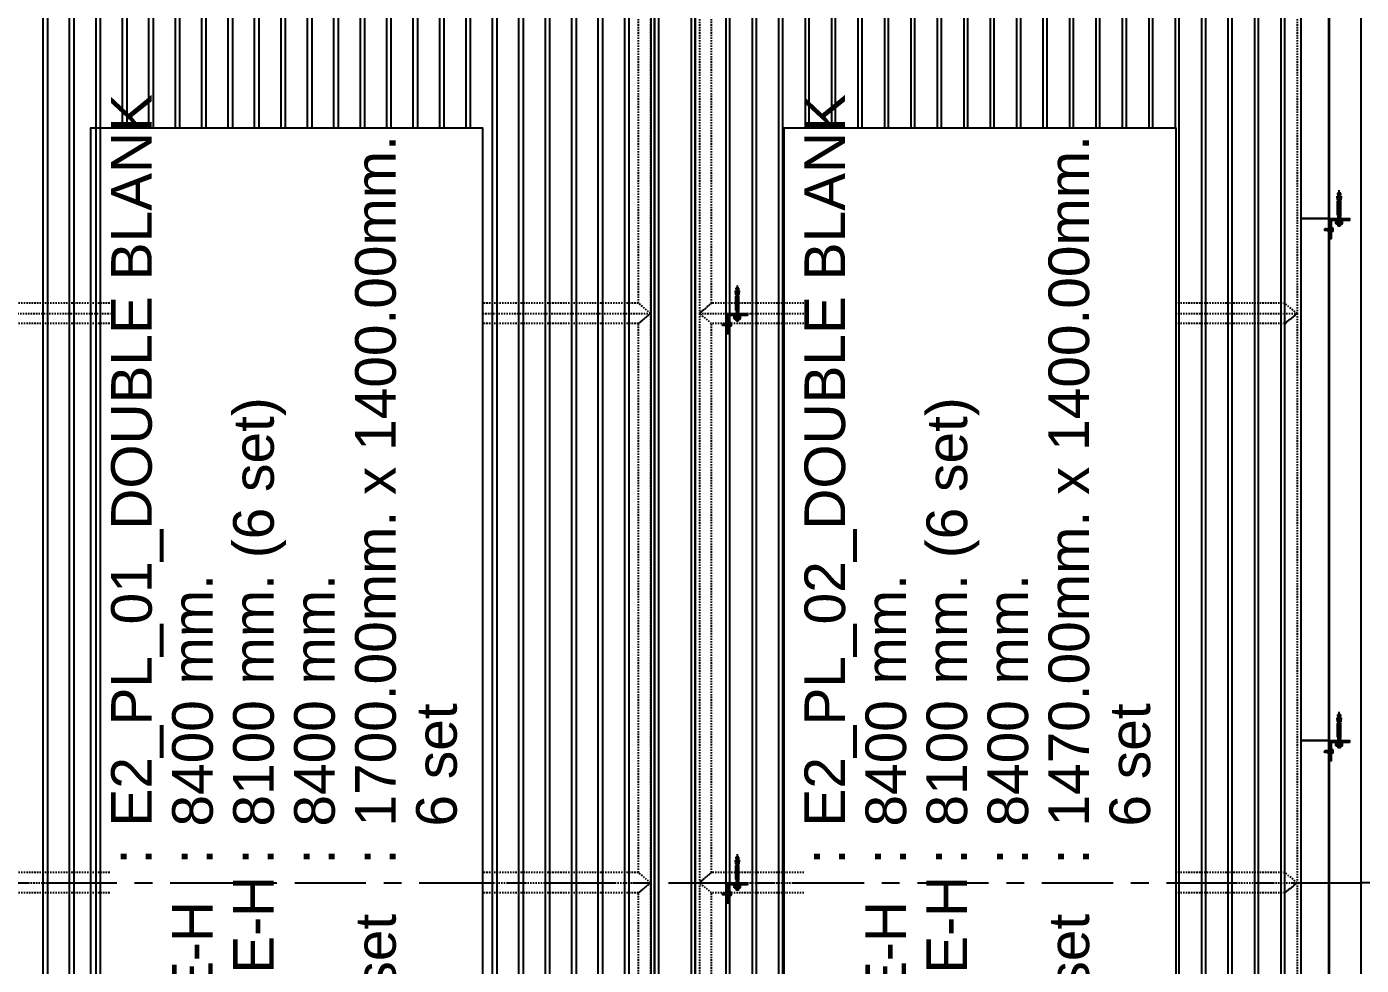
# Model space of a CAD drawing. Header units: millimetres. Extents: x -187664 to 435448, y -313239 to 299894.
# Drawn here: x 364332 to 367614, y 177050 to 179358 of the extents above; entities that cross this region are included whole.
import ezdxf
from ezdxf.enums import TextEntityAlignment as Align

# ---------------------------------------------------------------- set-up
doc = ezdxf.new("R2010")
doc.units = ezdxf.units.MM
doc.set_wipeout_variables(frame=1)
for name, pattern in [('CENTER', [2, 1.25, -0.25, 0.25, -0.25]), ('HIDDEN', [0.375, 0.25, -0.125]), ('TA_GL_000.70000', [1.925, 0.7, -0.175, 0.175, -0.175, 0.7]), ('TA_HL_001.00000', [6.5, 3.55, -2.95]), ('XKITLINE00', [0]), ('XKITLINE02', [4, 2, -2])]:
    doc.linetypes.add(name, pattern=pattern)
for name, color, linetype in [('000 - 0_SYM_DWG_GRIDLINE_MAIN_COLOR_251', 7, 'Continuous'), ('000 - ESTIMATE_ASPG_MAIN_COLOR_6', 7, 'Continuous'), ('000 - ESTIMATE_ASPG_TEXT_COLOR_1', 7, 'Continuous'), ('000 - ESTIMATE_ASPG_WIPEOUT_', 7, 'Continuous'), ('000 - EXISTING_BUILDING_MAIN_COLOR_251', 7, 'Continuous'), ('000 - EXISTING_DIM_MAIN_COLOR_251', 7, 'Continuous'), ('000 - GRID', 7, 'CENTER'), ('000 - STRUCTURE_STEEL_ACCESORIES_MAIN_COLOR_2', 7, 'Continuous'), ('000 - STRUCTURE_STEEL_ACCESORIES_WIPEOUT_', 7, 'Continuous'), ('010 - ASPG_ACCESSORIES_HATCH_', 7, 'Continuous'), ('010 - ASPG_ACCESSORIES_SUB_COLOR_2', 7, 'Continuous'), ('010 - ASPG_ACCESSORIES_SYMBOL_', 7, 'Continuous'), ('010 - ASPG_EXTR_MAIN_COLOR_2', 7, 'Continuous'), ('010 - ASPG_EXTR_WIPEOUT_', 7, 'Continuous'), ('010 - ASPG_FASTERN_HIDDEN_', 7, 'Continuous'), ('010 - ASPG_FASTERN_MAIN_COLOR_1', 7, 'Continuous'), ('010 - ASPG_FASTERN_SUB_COLOR_2', 7, 'Continuous'), ('010 - ASPG_FRAMING_MAIN_COLOR_1', 7, 'Continuous'), ('010 - ASPG_FRAMING_SUB_COLOR_1', 7, 'Continuous'), ('010 - ASPG_FRAMING_SUB_COLOR_2', 7, 'Continuous'), ('010 - ASPG_FRAMING_WIPEOUT_', 7, 'Continuous')]:
    doc.layers.add(name, color=color, linetype=linetype)
doc.layers.add('Bolt', color=7, linetype='Continuous', lineweight=0)
doc.layers.add('Part', color=7, linetype='Continuous', lineweight=0)
doc.styles.add('_Arial', font='arial.ttf')
doc.styles.add('RomanS', font='arial.ttf', dxfattribs={"width": 0.8})
doc.styles.add('TA', font='', dxfattribs={"height": 4.5})
doc.styles.get('TA').set_extended_font_data('Cordia New')

# ---------------------------------------------------------------- blocks, each defined once
blk = doc.blocks.new('*U4792')
at = {"layer": '000 - 0_SYM_DWG_GRIDLINE_MAIN_COLOR_251', "color": 7, "linetype": 'ByBlock', "ltscale": 5}
blk.add_line((20, 0), (-155.16, 0), dxfattribs=at)
at = {"color": 7, "style": 'TA', "flags": 1}
blk.add_attdef('LOCATION', (6, -6), '', height=4.5, rotation=270, dxfattribs=at)
blk = doc.blocks.new('W-1-PP19-ST-ENT1-1_20260610-094001_ELEVATION_2_DIMS')
at = {"layer": '000 - GRID', "color": 7, "linetype": 'TA_GL_000.70000', "xscale": 50, "yscale": 50, "zscale": 50, "rotation": 180}
blk.add_blockref('*U4792', (-5758, 109750), dxfattribs=at)
blk = doc.blocks.new('*A10651048')
at = {"layer": 'Part', "color": 7, "linetype": 'XKITLINE00', "lineweight": 0}
for p, q in [((200.189275, 5.462929), (200.349275, 5.622929)), ((200.349275, 5.622929), (202.109275, 5.622929)), ((202.109275, 5.622929), (202.269275, 5.462929))]:
    blk.add_line(p, q, dxfattribs=at)
blk = doc.blocks.new('*A10661049')
at = {"layer": 'Part', "color": 7, "linetype": 'XKITLINE00', "lineweight": 0}
for p, q in [((200.349275, 5.702929), (202.109275, 5.702929)), ((200.349275, 5.702929), (200.349275, 5.622929)), ((200.349275, 5.622929), (202.109275, 5.622929)), ((202.109275, 5.702929), (202.109275, 5.622929))]:
    blk.add_line(p, q, dxfattribs=at)
blk = doc.blocks.new('*A10731050')
at = {"layer": 'Part', "color": 7, "linetype": 'XKITLINE00', "lineweight": 0}
for p, q in [((220.989273, 36.662929), (220.989273, -28.217071)), ((223.389273, -28.217071), (223.389273, 36.662929))]:
    blk.add_line(p, q, dxfattribs=at)
blk = doc.blocks.new('*A11111087')
at = {"layer": 'Part', "color": 7, "linetype": 'XKITLINE00', "lineweight": 0}
blk.add_line((198.829275, -28.217071), (198.829275, 36.662929), dxfattribs=at)
blk = doc.blocks.new('*A11511121')
at = {"layer": 'Part', "color": 7, "linetype": 'XKITLINE00', "lineweight": 0}
for p, q in [((198.989275, 9.142929), (198.989275, 8.622929)), ((198.989275, 9.142929), (220.829273, 9.142929)), ((220.829273, 9.142929), (220.829273, 8.622929)), ((198.989275, 8.622929), (220.829273, 8.622929))]:
    blk.add_line(p, q, dxfattribs=at)
blk = doc.blocks.new('*A11521122')
at = {"layer": 'Part', "color": 7, "linetype": 'XKITLINE00', "lineweight": 0}
for p, q in [((218.189281, 8.622929), (218.189281, 8.574929)), ((218.189281, 8.574929), (218.989281, 8.574929)), ((218.989281, 8.574929), (218.989281, 8.622929))]:
    blk.add_line(p, q, dxfattribs=at)
blk = doc.blocks.new('*A11531123')
at = {"layer": 'Part', "color": 7, "linetype": 'XKITLINE00', "lineweight": 0}
for p, q in [((218.565281, 8.574929), (218.613281, 8.574929)), ((218.565281, 7.774929), (218.565281, 8.574929)), ((218.613281, 8.574929), (218.613281, 7.774929)), ((218.565281, 8.334929), (218.613281, 8.334929)), ((218.613281, 7.774929), (218.565281, 7.774929))]:
    blk.add_line(p, q, dxfattribs=at)
blk = doc.blocks.new('*A11541124')
at = {"layer": 'Bolt'}
for points in [[(218.405, 8.671), (218.405, 8.623), (218.293, 8.623), (218.293, 8.671)], [(218.885, 8.671), (218.885, 8.623), (218.773, 8.623), (218.773, 8.671)], [(218.405, 8.623), (218.405, 8.575), (218.293, 8.575), (218.293, 8.623)], [(218.885, 8.623), (218.885, 8.575), (218.773, 8.575), (218.773, 8.623)]]:
    blk.add_hatch(color=7, dxfattribs=at).paths.add_polyline_path(points, flags=17)
at = {"layer": 'Bolt', "color": 7, "linetype": 'XKITLINE00', "lineweight": 0}
for p, q in [((218.293, 8.623), (218.293, 8.671)), ((218.349, 8.512), (218.349, 8.855)), ((218.405, 8.623), (218.405, 8.671)), ((218.773, 8.623), (218.773, 8.671)), ((218.829, 8.512), (218.829, 8.855)), ((218.885, 8.623), (218.885, 8.671)), ((218.293, 8.575), (218.293, 8.623)), ((218.405, 8.575), (218.405, 8.623)), ((218.773, 8.575), (218.773, 8.623)), ((218.885, 8.575), (218.885, 8.623))]:
    blk.add_line(p, q, dxfattribs=at)
blk = doc.blocks.new('*A11551125')
at = {"layer": 'Part', "color": 7, "linetype": 'XKITLINE00', "lineweight": 0}
for p, q in [((218.989281, 31.542929), (218.189281, 31.542929)), ((218.189281, 27.542929), (218.189281, 31.542929)), ((218.989281, 27.542929), (218.989281, 31.542929)), ((218.189281, 9.142929), (218.189281, 26.974929)), ((218.989281, 9.142929), (218.989281, 26.974929)), ((218.189281, 5.782929), (218.189281, 8.574929)), ((218.989281, 5.782929), (218.989281, 8.574929)), ((218.189281, 5.782929), (218.989281, 5.782929))]:
    blk.add_line(p, q, dxfattribs=at)
blk = doc.blocks.new('*A11561126')
at = {"layer": 'Part', "color": 7, "linetype": 'XKITLINE00', "lineweight": 0}
for p, q in [((198.829275, 5.462929), (198.829275, 0.662929)), ((198.829275, 5.462929), (220.989273, 5.462929)), ((198.829275, 0.662929), (220.989273, 0.662929))]:
    blk.add_line(p, q, dxfattribs=at)
blk = doc.blocks.new('*A11571127')
at = {"layer": 'Part', "color": 7, "linetype": 'XKITLINE00', "lineweight": 0}
for p, q in [((217.709281, 5.702929), (219.469281, 5.702929)), ((217.709281, 5.702929), (217.709281, 5.622929)), ((217.709281, 5.622929), (219.469281, 5.622929)), ((219.469281, 5.702929), (219.469281, 5.622929))]:
    blk.add_line(p, q, dxfattribs=at)
blk = doc.blocks.new('*A11581128')
at = {"layer": 'Part', "color": 7, "linetype": 'XKITLINE00', "lineweight": 0}
for p, q in [((217.549281, 5.462929), (217.709281, 5.622929)), ((217.709281, 5.622929), (219.469281, 5.622929)), ((219.469281, 5.622929), (219.629281, 5.462929))]:
    blk.add_line(p, q, dxfattribs=at)
blk = doc.blocks.new('*A11591129')
at = {"layer": 'Part', "color": 7, "linetype": 'XKITLINE00', "lineweight": 0}
for p, q in [((218.525281, 5.742929), (218.525281, 5.782929)), ((218.565281, 5.702929), (218.565281, 5.782929)), ((218.085281, 5.702929), (218.085281, 5.742929)), ((218.085281, 5.742929), (218.525281, 5.742929))]:
    blk.add_line(p, q, dxfattribs=at)
blk = doc.blocks.new('*A11601130')
at = {"layer": 'Bolt', "color": 7, "linetype": 'XKITLINE02', "lineweight": 0}
for p, q in [((218.525281, 6.078929), (218.565281, 6.078929)), ((218.461921, 5.942929), (218.805281, 5.942929)), ((218.525281, 5.806929), (218.565281, 5.806929)), ((218.565281, 5.998929), (218.613281, 5.998929)), ((218.565281, 5.886929), (218.613281, 5.886929))]:
    blk.add_line(p, q, dxfattribs=at)
blk = doc.blocks.new('*A11611131')
at = {"layer": 'Bolt'}
for points in [[(217.813, 5.623), (217.813, 5.703), (217.925, 5.703), (217.925, 5.623)], [(219.253, 5.623), (219.253, 5.703), (219.365, 5.703), (219.365, 5.623)]]:
    blk.add_hatch(color=7, dxfattribs=at).paths.add_polyline_path(points, flags=17)
at = {"layer": 'Bolt', "color": 7, "linetype": 'XKITLINE00', "lineweight": 0}
for p, q in [((217.813, 5.703), (217.813, 5.623)), ((217.869, 5.703), (217.869, 5.623)), ((217.925, 5.703), (217.925, 5.623)), ((219.253, 5.703), (219.253, 5.623)), ((219.309, 5.703), (219.309, 5.623)), ((219.365, 5.703), (219.365, 5.623))]:
    blk.add_line(p, q, dxfattribs=at)
blk = doc.blocks.new('*A11621132')
at = {"layer": 'Part', "color": 7, "linetype": 'XKITLINE00', "lineweight": 0}
for p, q in [((200.829275, 8.574929), (200.829275, 8.622929)), ((201.629275, 8.574929), (200.829275, 8.574929)), ((201.629275, 8.622929), (201.629275, 8.574929))]:
    blk.add_line(p, q, dxfattribs=at)
blk = doc.blocks.new('*A11631133')
at = {"layer": 'Part', "color": 7, "linetype": 'XKITLINE00', "lineweight": 0}
for p, q in [((201.205275, 8.574929), (201.253275, 8.574929)), ((201.205275, 7.774929), (201.205275, 8.574929)), ((201.253275, 8.574929), (201.253275, 7.774929)), ((201.205275, 8.334929), (201.253275, 8.334929)), ((201.253275, 7.774929), (201.205275, 7.774929))]:
    blk.add_line(p, q, dxfattribs=at)
blk = doc.blocks.new('*A11641134')
at = {"layer": 'Bolt'}
for points in [[(201.045, 8.671), (201.045, 8.623), (200.933, 8.623), (200.933, 8.671)], [(201.525, 8.671), (201.525, 8.623), (201.413, 8.623), (201.413, 8.671)], [(201.045, 8.623), (201.045, 8.575), (200.933, 8.575), (200.933, 8.623)], [(201.525, 8.623), (201.525, 8.575), (201.413, 8.575), (201.413, 8.623)]]:
    blk.add_hatch(color=7, dxfattribs=at).paths.add_polyline_path(points, flags=17)
at = {"layer": 'Bolt', "color": 7, "linetype": 'XKITLINE00', "lineweight": 0}
for p, q in [((200.933, 8.623), (200.933, 8.671)), ((200.989, 8.512), (200.989, 8.855)), ((201.045, 8.623), (201.045, 8.671)), ((201.413, 8.623), (201.413, 8.671)), ((201.469, 8.512), (201.469, 8.855)), ((201.525, 8.623), (201.525, 8.671)), ((200.933, 8.575), (200.933, 8.623)), ((201.045, 8.575), (201.045, 8.623)), ((201.413, 8.575), (201.413, 8.623)), ((201.525, 8.575), (201.525, 8.623))]:
    blk.add_line(p, q, dxfattribs=at)
blk = doc.blocks.new('*A11651135')
at = {"layer": 'Part', "color": 7, "linetype": 'XKITLINE00', "lineweight": 0}
for p, q in [((201.629275, 31.542929), (200.829275, 31.542929)), ((200.829275, 27.542929), (200.829275, 31.542929)), ((201.629275, 27.542929), (201.629275, 31.542929)), ((200.829275, 9.142929), (200.829275, 26.974929)), ((201.629275, 9.142929), (201.629275, 26.974929)), ((200.829275, 5.782929), (200.829275, 8.574929)), ((201.629275, 5.782929), (201.629275, 8.574929)), ((200.829275, 5.782929), (201.629275, 5.782929))]:
    blk.add_line(p, q, dxfattribs=at)
blk = doc.blocks.new('*A11661136')
at = {"layer": 'Bolt'}
for points in [[(200.453, 5.623), (200.453, 5.703), (200.565, 5.703), (200.565, 5.623)], [(201.893, 5.623), (201.893, 5.703), (202.005, 5.703), (202.005, 5.623)]]:
    blk.add_hatch(color=7, dxfattribs=at).paths.add_polyline_path(points, flags=17)
at = {"layer": 'Bolt', "color": 7, "linetype": 'XKITLINE00', "lineweight": 0}
for p, q in [((200.453, 5.703), (200.453, 5.623)), ((200.509, 5.703), (200.509, 5.623)), ((200.565, 5.703), (200.565, 5.623)), ((201.893, 5.703), (201.893, 5.623)), ((201.949, 5.703), (201.949, 5.623)), ((202.005, 5.703), (202.005, 5.623))]:
    blk.add_line(p, q, dxfattribs=at)
blk = doc.blocks.new('*A11671137')
at = {"layer": 'Bolt', "color": 7, "linetype": 'XKITLINE02', "lineweight": 0}
for p, q in [((201.165275, 6.078929), (201.205275, 6.078929)), ((201.101915, 5.942929), (201.445275, 5.942929)), ((201.165275, 5.806929), (201.205275, 5.806929)), ((201.205275, 5.998929), (201.253275, 5.998929)), ((201.205275, 5.886929), (201.253275, 5.886929))]:
    blk.add_line(p, q, dxfattribs=at)
blk = doc.blocks.new('*A11681138')
at = {"layer": 'Part', "color": 7, "linetype": 'XKITLINE00', "lineweight": 0}
for p, q in [((201.165275, 5.742929), (201.165275, 5.782929)), ((201.205275, 5.702929), (201.205275, 5.782929)), ((200.725275, 5.702929), (200.725275, 5.742929)), ((200.725275, 5.742929), (201.165275, 5.742929))]:
    blk.add_line(p, q, dxfattribs=at)
blk = doc.blocks.new('W-1-PP19-ST-ENT1-1_20260611-185229_ELEVATION_2_ST')
at = {"layer": '000 - EXISTING_BUILDING_MAIN_COLOR_251'}
h = blk.add_hatch(dxfattribs=at)
h.set_pattern_fill('ANSI31', scale=100, angle=45)
h.set_pattern_definition([(90, (-12477.15, 83424.1), (-317.5, 0), [])])
h.paths.add_polyline_path([(-529.4, 113947.1), (-3980, 113947.1), (-3980, 105550), (-529.4, 105550)])
at = {"layer": '000 - EXISTING_BUILDING_MAIN_COLOR_251', "color": 7, "linetype": 'HIDDEN', "ltscale": 20}
blk.add_lwpolyline([(-529.4, 113947.1), (-4028, 113947.1), (-4028, 105550), (-529.4, 105550)], close=True, dxfattribs=at)
at = {"layer": '000 - EXISTING_DIM_MAIN_COLOR_251', "color": 7, "linetype": 'CENTER', "ltscale": 30}
blk.add_line((2871.7, 109750), (-10628.3, 109750), dxfattribs=at)
at = {"color": 7, "lineweight": 0, "xscale": 125, "yscale": 125, "zscale": 125}
for name in ['*A11111087', '*A10731050', '*A11651135', '*A11551125', '*A11511121', '*A11641134', '*A11541124', '*A11621132', '*A11631133', '*A11521122', '*A11531123', '*A11671137', '*A11601130', '*A11681138', '*A11591129', '*A10651048', '*A10661049', '*A11661136', '*A11581128', '*A11571127', '*A11611131', '*A11561126']:
    blk.add_blockref(name, (-28581.7, 109067.1), dxfattribs=at)
at = {"layer": '000 - EXISTING_DIM_MAIN_COLOR_251', "color": 7, "style": 'RomanS'}
for tag, p in [('A1', (-4058, 116538.2)), ('A', (0, 116524.1))]:
    blk.add_attdef(tag, text='', height=250, dxfattribs=at).set_placement(p, align=Align.MIDDLE_CENTER)
blk = doc.blocks.new('*U5306')
at = {"color": 7}
blk.add_wipeout([(50, 0), (1770, 0), (1770, 8400), (50, 8400)], dxfattribs=at).dxf.layer = '010 - ASPG_EXTR_WIPEOUT_'
at = {"layer": '010 - ASPG_EXTR_MAIN_COLOR_2', "color": 7}
for points in [[(113.3, 0), (123.6, 0), (123.6, 8400), (113.3, 8400)], [(178.3, 0), (188.6, 0), (188.6, 8400), (178.3, 8400)], [(243.3, 0), (253.6, 0), (253.6, 8400), (243.3, 8400)], [(308.3, 0), (318.6, 0), (318.6, 8400), (308.3, 8400)], [(373.3, 0), (383.6, 0), (383.6, 8400), (373.3, 8400)], [(438.3, 0), (448.6, 0), (448.6, 8400), (438.3, 8400)], [(503.3, 0), (513.6, 0), (513.6, 8400), (503.3, 8400)], [(568.3, 0), (578.6, 0), (578.6, 8400), (568.3, 8400)], [(633.3, 0), (643.6, 0), (643.6, 8400), (633.3, 8400)], [(698.3, 0), (708.6, 0), (708.6, 8400), (698.3, 8400)], [(763.3, 0), (773.6, 0), (773.6, 8400), (763.3, 8400)], [(828.3, 0), (838.6, 0), (838.6, 8400), (828.3, 8400)], [(893.3, 0), (903.6, 0), (903.6, 8400), (893.3, 8400)], [(958.3, 0), (968.6, 0), (968.6, 8400), (958.3, 8400)], [(1023.3, 0), (1033.6, 0), (1033.6, 8400), (1023.3, 8400)], [(1088.3, 0), (1098.6, 0), (1098.6, 8400), (1088.3, 8400)], [(1153.3, 0), (1163.6, 0), (1163.6, 8400), (1153.3, 8400)], [(1218.3, 0), (1228.6, 0), (1228.6, 8400), (1218.3, 8400)], [(1283.3, 0), (1293.6, 0), (1293.6, 8400), (1283.3, 8400)], [(1348.3, 0), (1358.6, 0), (1358.6, 8400), (1348.3, 8400)], [(1413.3, 0), (1423.6, 0), (1423.6, 8400), (1413.3, 8400)], [(1478.3, 0), (1488.6, 0), (1488.6, 8400), (1478.3, 8400)], [(1543.3, 0), (1553.6, 0), (1553.6, 8400), (1543.3, 8400)]]:
    blk.add_lwpolyline(points, close=True, dxfattribs=at)
at = {"layer": '010 - ASPG_FRAMING_SUB_COLOR_2', "color": 7}
blk.add_lwpolyline([(50, 0), (1770, 0), (1770, 8400), (50, 8400)], close=True, dxfattribs=at)
at = {"color": 7}
blk.add_wipeout([(-50, 0), (50, 0), (50, 8400), (-50, 8400)], dxfattribs=at).dxf.layer = '010 - ASPG_EXTR_WIPEOUT_'
at = {"layer": '010 - ASPG_EXTR_MAIN_COLOR_2', "color": 7}
blk.add_lwpolyline([(48.3, 0), (58.6, 0), (58.6, 8400), (48.3, 8400)], close=True, dxfattribs=at)
at = {"layer": '010 - ASPG_FRAMING_MAIN_COLOR_1', "color": 7}
for points in [[(-50, 0), (-40, 0), (-40, 8400), (-50, 8400)], [(40, 0), (50, 0), (50, 8400), (40, 8400)]]:
    blk.add_lwpolyline(points, close=True, dxfattribs=at)
at = {"layer": '010 - ASPG_FRAMING_SUB_COLOR_2', "color": 7}
blk.add_lwpolyline([(-50, 0), (50, 0), (50, 8400), (-50, 8400)], close=True, dxfattribs=at)
blk = doc.blocks.new('*U5307')
at = {"color": 7}
blk.add_wipeout([(50, 0), (1540, 0), (1540, 8400), (50, 8400)], dxfattribs=at).dxf.layer = '010 - ASPG_EXTR_WIPEOUT_'
at = {"layer": '010 - ASPG_EXTR_MAIN_COLOR_2', "color": 7}
for points in [[(125, 0), (135.2, 0), (135.2, 8400), (125, 8400)], [(190, 0), (200.2, 0), (200.2, 8400), (190, 8400)], [(255, 0), (265.2, 0), (265.2, 8400), (255, 8400)], [(320, 0), (330.2, 0), (330.2, 8400), (320, 8400)], [(385, 0), (395.2, 0), (395.2, 8400), (385, 8400)], [(450, 0), (460.2, 0), (460.2, 8400), (450, 8400)], [(515, 0), (525.2, 0), (525.2, 8400), (515, 8400)], [(580, 0), (590.2, 0), (590.2, 8400), (580, 8400)], [(645, 0), (655.2, 0), (655.2, 8400), (645, 8400)], [(710, 0), (720.2, 0), (720.2, 8400), (710, 8400)], [(775, 0), (785.2, 0), (785.2, 8400), (775, 8400)], [(840, 0), (850.2, 0), (850.2, 8400), (840, 8400)], [(905, 0), (915.2, 0), (915.2, 8400), (905, 8400)], [(970, 0), (980.2, 0), (980.2, 8400), (970, 8400)], [(1035, 0), (1045.2, 0), (1045.2, 8400), (1035, 8400)], [(1100, 0), (1110.2, 0), (1110.2, 8400), (1100, 8400)], [(1165, 0), (1175.2, 0), (1175.2, 8400), (1165, 8400)], [(1230, 0), (1240.2, 0), (1240.2, 8400), (1230, 8400)], [(1295, 0), (1305.2, 0), (1305.2, 8400), (1295, 8400)], [(1360, 0), (1370.2, 0), (1370.2, 8400), (1360, 8400)], [(1425, 0), (1435.2, 0), (1435.2, 8400), (1425, 8400)], [(1490, 0), (1500.2, 0), (1500.2, 8400), (1490, 8400)]]:
    blk.add_lwpolyline(points, close=True, dxfattribs=at)
at = {"layer": '010 - ASPG_FRAMING_SUB_COLOR_2', "color": 7}
blk.add_lwpolyline([(50, 0), (1540, 0), (1540, 8400), (50, 8400)], close=True, dxfattribs=at)
at = {"color": 7}
blk.add_wipeout([(-50, 0), (50, 0), (50, 8400), (-50, 8400)], dxfattribs=at).dxf.layer = '010 - ASPG_EXTR_WIPEOUT_'
at = {"layer": '010 - ASPG_FRAMING_MAIN_COLOR_1', "color": 7}
for points in [[(-50, 0), (-40, 0), (-40, 8400), (-50, 8400)], [(40, 0), (50, 0), (50, 8400), (40, 8400)]]:
    blk.add_lwpolyline(points, close=True, dxfattribs=at)
at = {"layer": '010 - ASPG_FRAMING_SUB_COLOR_2', "color": 7}
blk.add_lwpolyline([(-50, 0), (50, 0), (50, 8400), (-50, 8400)], close=True, dxfattribs=at)
blk = doc.blocks.new('*U5828')
at = {"color": 7}
blk.add_wipeout([(7700, 67.8), (7700, 146.8), (0, 146.8), (0, 67.8)], dxfattribs=at).dxf.layer = '010 - ASPG_EXTR_WIPEOUT_'
at = {"layer": '010 - ASPG_EXTR_MAIN_COLOR_2', "color": 7}
blk.add_lwpolyline([(7700, 69.8), (7700, 146.8), (0, 146.8), (0, 69.8)], close=True, dxfattribs=at)
blk = doc.blocks.new('*U5735')
at = {"layer": '010 - ASPG_ACCESSORIES_SUB_COLOR_2', "color": 7}
for p, q in [((-2.1, -1.5), (-2.1, 0)), ((2.1, -1), (2.1, 0)), ((-2.7, -1.9), (2.7, -1.4)), ((-2.7, -1.9), (-2.1, -1.5)), ((-2.7, -1.9), (-2.1, -2.3)), ((-2.7, -3.7), (2.7, -3.2)), ((-2.7, -3.7), (-2.1, -3.3)), ((-2.7, -3.7), (-2.1, -4.1)), ((-2.7, -5.5), (2.7, -5)), ((-2.7, -5.5), (2.7, -5)), ((-2.7, -5.5), (-2.1, -5.1)), ((-2.7, -5.5), (-2.1, -5.1)), ((-2.7, -5.5), (-2.1, -5.9)), ((-2.7, -5.5), (-2.1, -5.9)), ((-2.7, -7.3), (2.7, -6.8)), ((-2.7, -7.3), (-2.1, -6.9)), ((-2.7, -7.3), (-2.1, -7.7)), ((-2.7, -9.1), (-2.1, -8.7)), ((-2.7, -9.1), (-1.6, -9)), ((-2.7, -9.1), (-2.1, -9.5)), ((-2.7, -10.9), (-2.1, -10.5)), ((-2.7, -10.9), (-1.8, -10.8)), ((-2.7, -10.9), (-2.1, -11.3)), ((-2.1, -1.5), (2.1, -1)), ((-2.1, -2.3), (2.1, -1.8)), ((-2.1, -3.3), (-2.1, -2.3)), ((-2.1, -3.3), (2.1, -2.8)), ((-2.1, -4.1), (2.1, -3.6)), ((-2.1, -5.1), (-2.1, -4.1)), ((-2.1, -5.1), (2.1, -4.6)), ((-2.1, -5.1), (2.1, -4.6)), ((-2.1, -5.9), (2.1, -5.4)), ((-2.1, -5.9), (2.1, -5.4)), ((-2.1, -6.9), (-2.1, -5.9)), ((-2.1, -6.9), (-2.1, -5.9)), ((-2.1, -6.9), (2.1, -6.4)), ((-2.1, -7.7), (2.1, -7.2)), ((-2.1, -8.7), (-2.1, -7.7)), ((-2.1, -8.7), (-1.1, -8.6)), ((-2.1, -9.5), (-1.6, -9.4)), ((-2.1, -10.5), (-2.1, -9.5)), ((-2.1, -10.5), (-1.8, -10.5)), ((-2.1, -11.3), (-1.9, -11.2)), ((-2.1, -12.4), (-2.1, -11.3)), ((-2.1, -12.4), (-2.1, -15.6)), ((0, -17.2), (-2.1, -15.6)), ((0, -17.2), (2.1, -15.6)), ((0.4, -8.4), (2.1, -8.2)), ((0.7, -8.8), (2.7, -8.6)), ((0.7, -9.1), (2.1, -9)), ((0.7, -10.2), (2.1, -10)), ((0.7, -10.6), (2.7, -10.4)), ((0.7, -10.9), (2.1, -10.8)), ((2.7, -1.4), (2.1, -1)), ((2.7, -1.4), (2.1, -1.8)), ((2.1, -2.8), (2.1, -1.8)), ((2.7, -3.2), (2.1, -2.8)), ((2.7, -3.2), (2.1, -3.6)), ((2.1, -4.6), (2.1, -3.6)), ((2.7, -5), (2.1, -4.6)), ((2.7, -5), (2.1, -4.6)), ((2.7, -5), (2.1, -5.4)), ((2.7, -5), (2.1, -5.4)), ((2.1, -6.4), (2.1, -5.4)), ((2.1, -6.4), (2.1, -5.4)), ((2.7, -6.8), (2.1, -6.4)), ((2.7, -6.8), (2.1, -7.2)), ((2.1, -8.2), (2.1, -7.2)), ((2.7, -8.6), (2.1, -8.2)), ((2.7, -8.6), (2.1, -9)), ((2.1, -10), (2.1, -9)), ((2.7, -10.4), (2.1, -10)), ((2.7, -10.4), (2.1, -10.8)), ((2.1, -10.8), (2.1, -15.6))]:
    blk.add_line(p, q, dxfattribs=at)
blk.add_lwpolyline([(0, -17.2), (0.7, -11.5), (0.7, -8.7, 0.417657), (0.4, -8.4, 0.070993), (-1.5, -8.7), (-2.1, -12.4)], format="xyb", dxfattribs=at)
at = {"layer": '010 - ASPG_ACCESSORIES_SYMBOL_', "color": 7, "linetype": 'CENTER'}
blk.add_line((0, 6.1), (0, -18.2), dxfattribs=at)
at = {"layer": '010 - ASPG_FASTERN_MAIN_COLOR_1', "color": 7}
for p, q in [((-5.5, 0.5), (-5.5, 0)), ((5.5, 0), (-5.5, 0)), ((-5.2, 0.9), (-4.2, 1.2)), ((5.2, 0.9), (-5.2, 0.9)), ((-4.2, 5), (-4.2, 1.2)), ((4.2, 1.2), (-4.2, 1.2)), ((3.1, 5.5), (-3.1, 5.5)), ((-2.6, 0.9), (-2.1, 1.2)), ((-2.1, 5), (-2.1, 1.2)), ((2.1, 5), (2.1, 1.2)), ((2.4, 0.9), (2.1, 1.2)), ((4.2, 5), (4.2, 1.2)), ((5.2, 0.9), (4.2, 1.2)), ((5.5, 0.5), (5.5, 0))]:
    blk.add_line(p, q, dxfattribs=at)
for centre, radius, start, end in [((-5.2, 0.5), 0.3, 90, 180), ((-3.1, 3.9), 1.56, 48.0171, 131.9829), ((0, -0.2), 5.63, 68.2799, 111.7201), ((3.1, 3.9), 1.56, 48.0171, 131.9829), ((5.2, 0.5), 0.3, 0, 90)]:
    blk.add_arc(centre, radius, start, end, dxfattribs=at)
blk = doc.blocks.new('000_ASPG_TYP_FILES_EXPANSION_BOLT_1')
at = {"layer": '010 - ASPG_FASTERN_HIDDEN_', "color": 7, "linetype": 'CENTER'}
blk.add_line((-15.3, 0), (74.9, 0), dxfattribs=at)
at = {"layer": '010 - ASPG_FASTERN_MAIN_COLOR_1', "color": 7}
for p, q in [((-8, 7.2), (-7.4, 7.9)), ((-8, 7.2), (-8, -7.2)), ((-7.4, 7.9), (-2.2, 7.9)), ((-7.4, 3.9), (-2.2, 3.9)), ((-1.6, 7.2), (-2.2, 7.9)), ((-1.6, 7.2), (-1.6, -7.2)), ((-7.4, -7.9), (-8, -7.2)), ((-7.4, -3.9), (-2.2, -3.9)), ((-7.4, -7.9), (-2.2, -7.9)), ((-2.2, -7.9), (-1.6, -7.2))]:
    blk.add_line(p, q, dxfattribs=at)
blk.add_lwpolyline([(-1.6, -8.4), (0, -8.4), (0, 8.4), (-1.6, 8.4)], close=True, dxfattribs=at)
for centre, radius, start, end in [((-4.7, 5.9), 3.33, 143.8846, 216.1154), ((4.4, 0), 12.4, 161.4826, 198.5174), ((-4.9, 5.9), 3.33, 323.8846, 36.1154), ((-14, 0), 12.4, 341.4826, 18.5174), ((-4.7, -5.9), 3.33, 143.8846, 216.1154), ((-4.9, -5.9), 3.33, 323.8846, 36.1154)]:
    blk.add_arc(centre, radius, start, end, dxfattribs=at)
at = {"layer": '010 - ASPG_FASTERN_SUB_COLOR_2', "color": 7}
for p, q in [((-13, 2), (-12.2, 2.8)), ((-13, -2), (-13, 2)), ((-11.7, 2.8), (-12.2, -2.8)), ((-12.2, 2.8), (-11.7, 2.8)), ((-10.9, 4), (-11.7, 2.8)), ((-10.9, 4), (-11.6, -4)), ((-10.3, 2.8), (-10.9, 4)), ((-10.3, 2.8), (-10.8, -2.8)), ((-9.5, 4), (-10.3, 2.8)), ((-9.5, 4), (-10.2, -4)), ((-8.9, 2.8), (-9.5, 4)), ((-8.9, 2.8), (-9.4, -2.8)), ((-8.2, 4), (-8.9, 2.8)), ((-8.2, 4), (-8.8, -4)), ((0.7, 4), (-0.1, 2.8)), ((0.7, 4), (0, -4)), ((1.3, 2.8), (0.7, 4)), ((1.3, 2.8), (0.8, -2.8)), ((2, 4), (1.3, 2.8)), ((2, 4), (1.4, -4)), ((2.6, 2.8), (2, 4)), ((2.6, 2.8), (2.2, -2.8)), ((3.4, 4), (2.6, 2.8)), ((3.4, 4), (2.7, -4)), ((4, 2.8), (3.4, 4)), ((4, 2.8), (3.5, -2.8)), ((4.8, 4), (4, 2.8)), ((4.8, 4), (4.1, -4)), ((5.4, 2.8), (4.8, 4)), ((5.4, 2.8), (4.9, -2.8)), ((6.2, 4), (5.4, 2.8)), ((6.2, 4), (5.5, -4)), ((6.8, 2.8), (6.2, 4)), ((6.8, 2.8), (6.3, -2.8)), ((7.6, 4), (6.8, 2.8)), ((7.6, 4), (6.9, -4)), ((8.2, 2.8), (7.6, 4)), ((8.2, 2.8), (7.7, -2.8)), ((9, 4), (8.2, 2.8)), ((9, 4), (8.3, -4)), ((9.6, 2.8), (9, 4)), ((9.6, 2.8), (9.1, -2.8)), ((10.4, 4), (9.6, 2.8)), ((10.4, 4), (9.7, -4)), ((11, 2.8), (10.4, 4)), ((11, 2.8), (10.5, -2.8)), ((11.7, 4), (11, 2.8)), ((11.7, 4), (11.1, -4)), ((12.3, 2.8), (11.7, 4)), ((12.3, 2.8), (11.9, -2.8)), ((13.1, 4), (12.3, 2.8)), ((13.1, 4), (12.4, -4)), ((13.1, 4), (47.5, 4)), ((47.5, 3), (47.5, 4)), ((50.5, 3), (47.5, 3)), ((50.5, 4), (60.3, 4.6)), ((50.5, 2), (50.5, 4)), ((50.5, 2), (51.5, 2)), ((50.5, -4), (50.5, 1)), ((50.7, 1.2), (51, 1.2)), ((52, 0.2), (52, -0.7)), ((52.5, 1), (52.5, 0)), ((54.7, -0.3), (55.3, 1.3)), ((55, -1.1), (55.7, 0.8)), ((56.2, 2), (57.5, 2)), ((56.7, 1.4), (57.1, 1.4)), ((58.1, 0.5), (58.2, -0.8)), ((58.5, 1), (58.5, 0)), ((60.3, 4.6), (60.3, -1.1)), ((67.5, 4), (60.3, 3.3)), ((67.5, -4), (67.5, 4)), ((-13, -2), (-12.2, -2.8)), ((-11.6, -4), (-12.2, -2.8)), ((-10.8, -2.8), (-11.6, -4)), ((-10.2, -4), (-10.8, -2.8)), ((-9.4, -2.8), (-10.2, -4)), ((-8.8, -4), (-9.4, -2.8)), ((-8, -2.8), (-8.8, -4)), ((0.8, -2.8), (0, -4)), ((1.4, -4), (0.8, -2.8)), ((2.2, -2.8), (1.4, -4)), ((2.7, -4), (2.2, -2.8)), ((3.5, -2.8), (2.7, -4)), ((4.1, -4), (3.5, -2.8)), ((4.9, -2.8), (4.1, -4)), ((5.5, -4), (4.9, -2.8)), ((6.3, -2.8), (5.5, -4)), ((6.9, -4), (6.3, -2.8)), ((7.7, -2.8), (6.9, -4)), ((8.3, -4), (7.7, -2.8)), ((9.1, -2.8), (8.3, -4)), ((9.7, -4), (9.1, -2.8)), ((10.5, -2.8), (9.7, -4)), ((11.1, -4), (10.5, -2.8)), ((11.9, -2.8), (11.1, -4)), ((12.4, -4), (11.9, -2.8)), ((12.5, -4), (47.5, -4)), ((47.5, -4), (47.5, -3)), ((47.5, -3), (50.5, -3)), ((60.3, -4.7), (50.5, -4)), ((53, -1.7), (54.1, -1.7)), ((53.5, -1), (53.8, -1)), ((59.2, -1.7), (60.3, -1.7)), ((59.5, -1), (60.3, -1.1)), ((60.3, -1.7), (60.3, -4.7)), ((60.3, -3.3), (67.5, -4))]:
    blk.add_line(p, q, dxfattribs=at)
for centre, start, end in [((51, 0.2), 0, 121.9394), ((51.5, 1), 0, 90), ((56.2, 1), 90, 161.5651), ((56.7, 0.4), 90, 159.1163), ((57.1, 0.4), 3.0186, 90), ((57.5, 1), 0, 90), ((53, -0.7), 180, 270), ((53.5, 0), 180, 270), ((53.8, 0), 270, 341.5651), ((54.1, -0.7), 270, 339.1163), ((59.2, -0.7), 183.0186, 270), ((59.5, 0), 180, 267.8255)]:
    blk.add_arc(centre, 1, start, end, dxfattribs=at)
blk = doc.blocks.new('*U5745')
at = {"color": 7}
blk.add_wipeout([(-50, 5), (-5, 5), (-5, 50), (0, 50), (0, 0), (-50, 0)], dxfattribs=at).dxf.layer = '000 - STRUCTURE_STEEL_ACCESORIES_WIPEOUT_'
at = {"layer": '010 - ASPG_ACCESSORIES_HATCH_'}
h = blk.add_hatch(dxfattribs=at)
h.set_pattern_fill('ANSI32', scale=0.03)
h.set_pattern_definition([(45, (-2702421.3236, -137477.4248), (-2.0205576272, 2.0205576272), []), (45, (-2702419.9766, -137477.4248), (-2.0205576272, 2.0205576272), [])])
h.paths.add_polyline_path([(-50, 5), (-5, 5), (-5, 50), (0, 50), (0, 0), (-50, 0)])
at = {"layer": '000 - STRUCTURE_STEEL_ACCESORIES_MAIN_COLOR_2', "color": 7}
blk.add_lwpolyline([(-50, 5), (-5, 5), (-5, 50), (0, 50), (0, 0), (-50, 0)], close=True, dxfattribs=at)
at = {"color": 7}
for name, p, rotation in [('*U5735', (-5, 27.5), 90.00000000000001), ('000_ASPG_TYP_FILES_EXPANSION_BOLT_1', (-25, 5), 270)]:
    blk.add_blockref(name, p, dxfattribs=dict(at, rotation=rotation))
blk = doc.blocks.new('*U5829')
at = {"color": 7}
blk.add_wipeout([(0, 0), (1283.3, 0), (1283.3, 67.3), (0, 67.3)], dxfattribs=at).dxf.layer = '010 - ASPG_FRAMING_WIPEOUT_'
at = {"layer": '010 - ASPG_FRAMING_SUB_COLOR_2', "color": 7}
blk.add_lwpolyline([(0, 0), (1283.3, 0), (1283.3, 67.3), (0, 67.3)], close=True, dxfattribs=at)
at = {"color": 7, "xscale": -1, "rotation": 90}
blk.add_blockref('*U5745', (1283.3, 68.5), dxfattribs=at)
blk = doc.blocks.new('*U5835')
at = {"layer": '010 - ASPG_FRAMING_SUB_COLOR_1', "color": 7, "linetype": 'ByBlock'}
for points in [[(0, 0), (0, 1470), (25, 1440), (25, 30), (0, 0)], [(1400, 1470), (0, 1470), (25, 1440), (1375, 1440)], [(1400, 0), (1400, 1470), (1375, 1440), (1375, 30), (1400, 0)], [(25, 30), (1375, 30), (1400, 0), (0, 0), (25, 30)]]:
    blk.add_lwpolyline(points, close=True, dxfattribs=at)
at = {"color": 7, "xscale": -1, "rotation": 90}
blk.add_blockref('*U5745', (1400, 68.5), dxfattribs=at)
blk = doc.blocks.new('*U5834')
at = {"layer": '010 - ASPG_FRAMING_SUB_COLOR_1', "color": 7, "linetype": 'ByBlock'}
for points in [[(0, 0), (0, 1700), (25, 1670), (25, 30), (0, 0)], [(1400, 1700), (0, 1700), (25, 1670), (1375, 1670)], [(1400, 0), (1400, 1700), (1375, 1670), (1375, 30), (1400, 0)], [(25, 30), (1375, 30), (1400, 0), (0, 0), (25, 30)]]:
    blk.add_lwpolyline(points, close=True, dxfattribs=at)
at = {"color": 7, "xscale": -1, "rotation": 90}
blk.add_blockref('*U5745', (1400, 68.5), dxfattribs=at)
blk = doc.blocks.new('A$Cd3cf6656')
at = {"color": 7}
blk.add_wipeout([(-964.7, -457.4), (1855.6, -457.4), (1855.6, 457.4), (-964.7, 457.4)], dxfattribs=at).dxf.layer = '000 - ESTIMATE_ASPG_WIPEOUT_'
at = {"layer": '000 - ESTIMATE_ASPG_MAIN_COLOR_6', "color": 7}
blk.add_lwpolyline([(-964.7, -457.4), (1855.6, -457.4), (1855.6, 507.4), (-964.7, 507.4)], close=True, dxfattribs=at)
at = {"layer": '000 - ESTIMATE_ASPG_TEXT_COLOR_1', "color": 7, "style": '_Arial'}
for s, p in [('LV TYPE', (-914.7, 356.5)), (':', (45, 356.5)), ('LV SINGLE-H', (-914.7, 206.5)), (':', (45, 206.5)), ('LV DOUBLE-H', (-914.7, 56.5)), (':', (45, 56.5)), ('VV_TRIM', (-914.7, -93.5)), (':', (45, -93.5)), ('F W x H x set', (-914.7, -243.5)), (':', (45, -243.5))]:
    blk.add_text(s, height=100, dxfattribs=at).set_placement(p)
for tag, p in [('LV_TYPE_VAL', (138.1, 356.5)), ('LV_SIN-H_VAL', (138.1, 206.5)), ('LV_DOU-H_VAL', (138.1, 56.5)), ('V-TRIM_VAL', (138.1, -93.5)), ('FRAME_VAL', (138.1, -243.5)), ('FRAME_SET', (138.1, -393.5))]:
    blk.add_attdef(tag, p, '', height=100, dxfattribs=at)

msp = doc.modelspace()

# ---------------------------------------------------------------- block references
at = {"color": 7}
msp.add_blockref('W-1-PP19-ST-ENT1-1_20260611-185229_ELEVATION_2_ST', (368074.332, 67502.983), dxfattribs=at)

# ---------------------------------------------------------------- next in the draw order: block references
at = {"color": 7, "xscale": -1}
msp.add_blockref('*U5306', (365926.332, 173052.983), dxfattribs=at)

# ---------------------------------------------------------------- next in the draw order: block references
at = {"color": 7}
msp.add_blockref('*U5307', (365926.332, 173052.983), dxfattribs=at)

# ---------------------------------------------------------------- next in the draw order: block references
at = {"color": 7, "linetype": 'TA_HL_001.00000', "xscale": -1, "rotation": 270}
for name, p in [('*U5828', (367466.332, 173752.983)), ('*U5834', (364166.332, 175852.983))]:
    msp.add_blockref(name, p, dxfattribs=at)

# ---------------------------------------------------------------- next in the draw order: block references
for name, p in [('*U5834', (364166.332, 177252.983)), ('*U5829', (367466.332, 176319.65))]:
    msp.add_blockref(name, p, dxfattribs=at)

# ---------------------------------------------------------------- next in the draw order: block references
for name, p in [('*U5834', (364166.332, 178652.983)), ('*U5829', (367466.332, 177602.983)), ('*U5835', (365986.332, 175852.983))]:
    msp.add_blockref(name, p, dxfattribs=at)

# ---------------------------------------------------------------- next in the draw order: block references
for name, p in [('*U5829', (367466.332, 178886.316)), ('*U5835', (365986.332, 177252.983))]:
    msp.add_blockref(name, p, dxfattribs=at)
at = {"color": 7, "rotation": 90}
msp.add_blockref('A$Cd3cf6656', (364996.325, 177252.983), dxfattribs=at).add_auto_attribs({'LV_TYPE_VAL': 'E2_PL_01_DOUBLE BLANK', 'LV_SIN-H_VAL': '8400 mm. ', 'LV_DOU-H_VAL': '8100 mm. (6 set)', 'V-TRIM_VAL': '8400 mm.', 'FRAME_VAL': '1700.00mm. x 1400.00mm.', 'FRAME_SET': '6 set'})

# ---------------------------------------------------------------- next in the draw order: block references
at = {"color": 7, "linetype": 'TA_HL_001.00000', "xscale": -1, "rotation": 270}
msp.add_blockref('*U5835', (365986.332, 178652.983), dxfattribs=at)

# ---------------------------------------------------------------- next in the draw order: block references
at = {"color": 7, "rotation": 90}
msp.add_blockref('A$Cd3cf6656', (366701.325, 177252.983), dxfattribs=at).add_auto_attribs({'LV_TYPE_VAL': 'E2_PL_02_DOUBLE BLANK', 'LV_SIN-H_VAL': '8400 mm. ', 'LV_DOU-H_VAL': '8100 mm. (6 set)', 'V-TRIM_VAL': '8400 mm.', 'FRAME_VAL': '1470.00mm. x 1400.00mm.', 'FRAME_SET': '6 set'})

# ---------------------------------------------------------------- next in the draw order: block references
at = {"color": 7}
msp.add_blockref('W-1-PP19-ST-ENT1-1_20260610-094001_ELEVATION_2_DIMS', (368074.332, 67502.983), dxfattribs=at)

doc.saveas('drawing.dxf')
